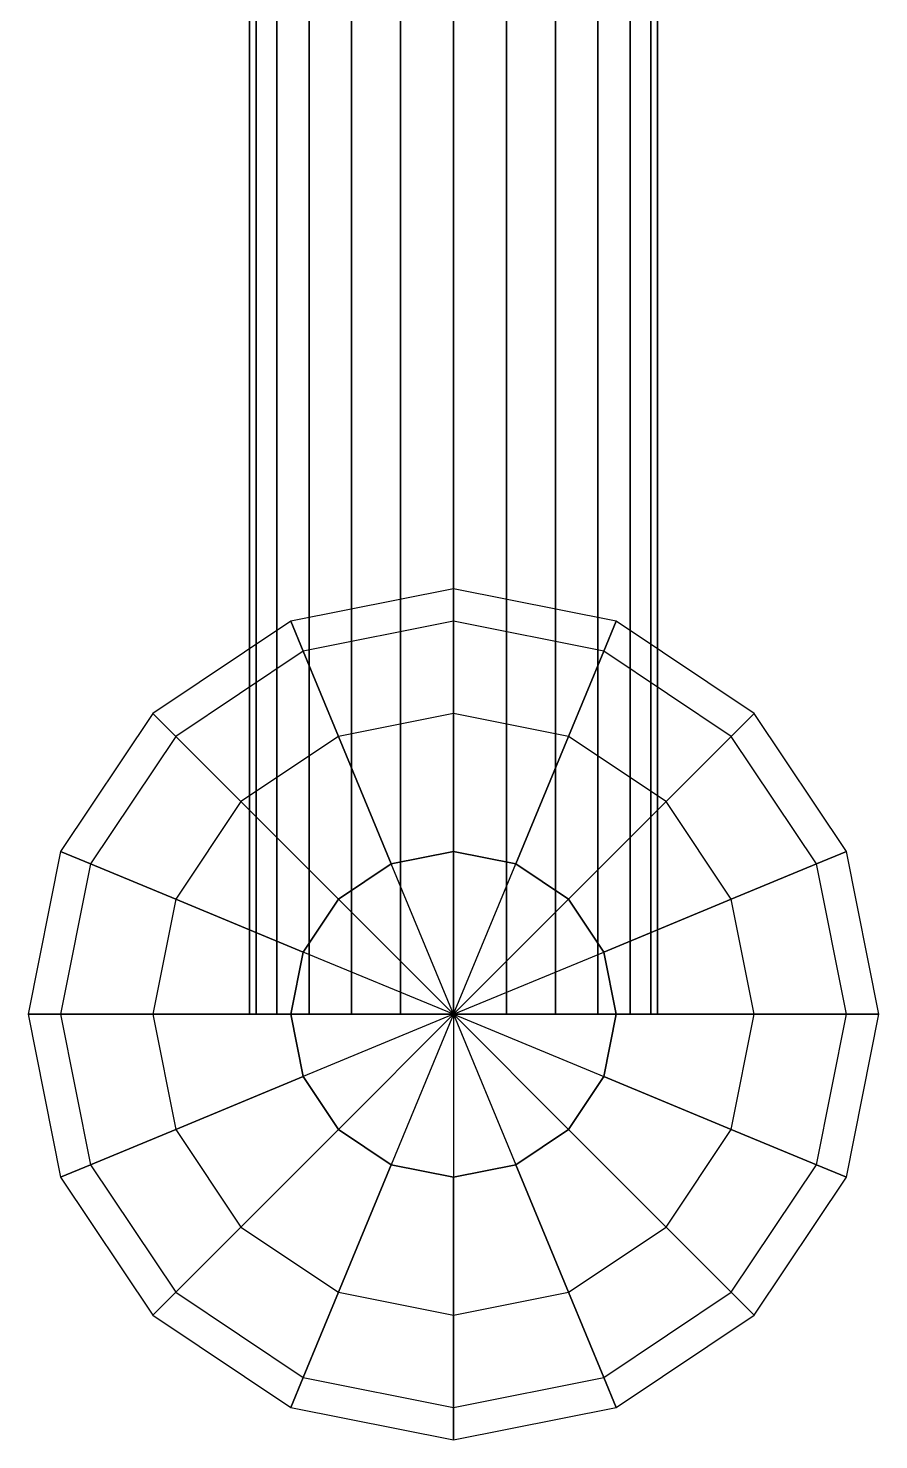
# Model space of a CAD drawing. Extents: x -2.33 to 2.33, y -2.65 to 2.65.
# Drawn here: x -0.25 to 0.25, y -2.65 to -1.821 of the extents above; entities that cross this region are included whole.
import ezdxf

# ---------------------------------------------------------------- set-up
doc = ezdxf.new("R2010")
doc.units = 0
doc.layers.add('L1', color=7, linetype='CONTINUOUS')

msp = doc.modelspace()

# ---------------------------------------------------------------- linework, layer by layer
at = {"layer": 'L1'}
for points in [[(-0.115911, -1.40001, 0.031058), (-0.12, -1.40001), (-0.12, -2.39999), (-0.115911, -2.39999, 0.031058)], [(-0.12, -1.40001), (-0.115911, -1.40001, -0.031058), (-0.115911, -2.39999, -0.031058), (-0.12, -2.39999)], [(-0.103923, -1.40001, 0.06), (-0.115911, -1.40001, 0.031058), (-0.115911, -2.39999, 0.031058), (-0.103923, -2.39999, 0.06)], [(-0.115911, -1.40001, -0.031058), (-0.103923, -1.40001, -0.06), (-0.103923, -2.39999, -0.06), (-0.115911, -2.39999, -0.031058)], [(-0.084853, -1.40001, 0.084853), (-0.103923, -1.40001, 0.06), (-0.103923, -2.39999, 0.06), (-0.084853, -2.39999, 0.084853)], [(-0.103923, -1.40001, -0.06), (-0.084853, -1.40001, -0.084853), (-0.084853, -2.39999, -0.084853), (-0.103923, -2.39999, -0.06)], [(-0.06, -1.40001, 0.103923), (-0.084853, -1.40001, 0.084853), (-0.084853, -2.39999, 0.084853), (-0.06, -2.39999, 0.103923)], [(-0.084853, -1.40001, -0.084853), (-0.06, -1.40001, -0.103923), (-0.06, -2.39999, -0.103923), (-0.084853, -2.39999, -0.084853)], [(-0.031058, -1.40001, 0.115911), (-0.06, -1.40001, 0.103923), (-0.06, -2.39999, 0.103923), (-0.031058, -2.39999, 0.115911)], [(-0.06, -1.40001, -0.103923), (-0.031058, -1.40001, -0.115911), (-0.031058, -2.39999, -0.115911), (-0.06, -2.39999, -0.103923)], [(0, -1.40001, 0.12), (-0.031058, -1.40001, 0.115911), (-0.031058, -2.39999, 0.115911), (0, -2.39999, 0.12)], [(-0.031058, -1.40001, -0.115911), (0, -1.40001, -0.12), (0, -2.39999, -0.12), (-0.031058, -2.39999, -0.115911)], [(0, -1.40001, -0.12), (0.031058, -1.40001, -0.115911), (0.031058, -2.39999, -0.115911), (0, -2.39999, -0.12)], [(0.031058, -1.40001, 0.115911), (0, -1.40001, 0.12), (0, -2.39999, 0.12), (0.031058, -2.39999, 0.115911)], [(0.031058, -1.40001, -0.115911), (0.06, -1.40001, -0.103923), (0.06, -2.39999, -0.103923), (0.031058, -2.39999, -0.115911)], [(0.06, -1.40001, 0.103923), (0.031058, -1.40001, 0.115911), (0.031058, -2.39999, 0.115911), (0.06, -2.39999, 0.103923)], [(0.06, -1.40001, -0.103923), (0.084853, -1.40001, -0.084853), (0.084853, -2.39999, -0.084853), (0.06, -2.39999, -0.103923)], [(0.084853, -1.40001, 0.084853), (0.06, -1.40001, 0.103923), (0.06, -2.39999, 0.103923), (0.084853, -2.39999, 0.084853)], [(0.084853, -1.40001, -0.084853), (0.103923, -1.40001, -0.06), (0.103923, -2.39999, -0.06), (0.084853, -2.39999, -0.084853)], [(0.103923, -1.40001, 0.06), (0.084853, -1.40001, 0.084853), (0.084853, -2.39999, 0.084853), (0.103923, -2.39999, 0.06)], [(0.103923, -1.40001, -0.06), (0.115911, -1.40001, -0.031058), (0.115911, -2.39999, -0.031058), (0.103923, -2.39999, -0.06)], [(0.115911, -1.40001, 0.031058), (0.103923, -1.40001, 0.06), (0.103923, -2.39999, 0.06), (0.115911, -2.39999, 0.031058)], [(0.115911, -1.40001, -0.031058), (0.12, -1.40001), (0.12, -2.39999), (0.115911, -2.39999, -0.031058)], [(0.12, -1.40001), (0.115911, -1.40001, 0.031058), (0.115911, -2.39999, 0.031058), (0.12, -2.39999)]]:
    msp.add_3dface(points, dxfattribs=at)
for points, invisible_edges in [([(0, -2.16903, 0.095671), (0, -2.15), (-0.095671, -2.16903)], 140), ([(0, -2.15), (-0.088388, -2.186612, -0.095671), (-0.095671, -2.16903)], 137), ([(0, -2.15), (0, -2.16903, -0.095671), (-0.088388, -2.186612, -0.095671)], 140), ([(0.088388, -2.186612, 0.095671), (0.095671, -2.16903), (0, -2.15)], 140), ([(0.088388, -2.186612, 0.095671), (0, -2.15), (0, -2.16903, 0.095671)], 137), ([(0.095671, -2.16903), (0, -2.16903, -0.095671), (0, -2.15)], 137), ([(-0.088388, -2.186612, 0.095671), (-0.095671, -2.16903), (-0.176777, -2.223223)], 140), ([(-0.095671, -2.16903), (-0.16332, -2.23668, -0.095671), (-0.176777, -2.223223)], 137), ([(-0.095671, -2.16903), (-0.088388, -2.186612, -0.095671), (-0.16332, -2.23668, -0.095671)], 140), ([(0, -2.16903, 0.095671), (-0.095671, -2.16903), (-0.088388, -2.186612, 0.095671)], 137), ([(0, -2.223223, 0.176777), (0, -2.16903, 0.095671), (-0.088388, -2.186612, 0.095671)], 140), ([(0, -2.16903, -0.095671), (-0.06765, -2.23668, -0.176777), (-0.088388, -2.186612, -0.095671)], 137), ([(0, -2.16903, -0.095671), (0, -2.223223, -0.176777), (-0.06765, -2.23668, -0.176777)], 140), ([(0.06765, -2.23668, 0.176777), (0.088388, -2.186612, 0.095671), (0, -2.16903, 0.095671)], 12), ([(0.06765, -2.23668, 0.176777), (0, -2.16903, 0.095671), (0, -2.223223, 0.176777)], 9), ([(0.095671, -2.16903), (0.088388, -2.186612, -0.095671), (0, -2.16903, -0.095671)], 140), ([(0.088388, -2.186612, -0.095671), (0, -2.223223, -0.176777), (0, -2.16903, -0.095671)], 137), ([(0.16332, -2.23668, 0.095671), (0.095671, -2.16903), (0.088388, -2.186612, 0.095671)], 9), ([(0.176777, -2.223223), (0.088388, -2.186612, -0.095671), (0.095671, -2.16903)], 137), ([(0.16332, -2.23668, 0.095671), (0.176777, -2.223223), (0.095671, -2.16903)], 12), ([(-0.088388, -2.186612, 0.095671), (-0.176777, -2.223223), (-0.16332, -2.23668, 0.095671)], 137), ([(-0.06765, -2.23668, 0.176777), (-0.088388, -2.186612, 0.095671), (-0.16332, -2.23668, 0.095671)], 140), ([(-0.088388, -2.186612, -0.095671), (-0.125, -2.275, -0.176777), (-0.16332, -2.23668, -0.095671)], 137), ([(-0.088388, -2.186612, -0.095671), (-0.06765, -2.23668, -0.176777), (-0.125, -2.275, -0.176777)], 140), ([(0, -2.223223, 0.176777), (-0.088388, -2.186612, 0.095671), (-0.06765, -2.23668, 0.176777)], 137), ([(0.088388, -2.186612, -0.095671), (0.06765, -2.23668, -0.176777), (0, -2.223223, -0.176777)], 140), ([(0.125, -2.275, 0.176777), (0.088388, -2.186612, 0.095671), (0.06765, -2.23668, 0.176777)], 9), ([(0.16332, -2.23668, -0.095671), (0.06765, -2.23668, -0.176777), (0.088388, -2.186612, -0.095671)], 137), ([(0.125, -2.275, 0.176777), (0.16332, -2.23668, 0.095671), (0.088388, -2.186612, 0.095671)], 12), ([(0.176777, -2.223223), (0.16332, -2.23668, -0.095671), (0.088388, -2.186612, -0.095671)], 140), ([(-0.16332, -2.23668, 0.095671), (-0.176777, -2.223223), (-0.23097, -2.304329)], 140), ([(-0.176777, -2.223223), (-0.213388, -2.311612, -0.095671), (-0.23097, -2.304329)], 137), ([(-0.176777, -2.223223), (-0.16332, -2.23668, -0.095671), (-0.213388, -2.311612, -0.095671)], 140), ([(0, -2.304329, 0.23097), (0, -2.223223, 0.176777), (-0.06765, -2.23668, 0.176777)], 12), ([(0, -2.223223, -0.176777), (-0.036612, -2.311612, -0.23097), (-0.06765, -2.23668, -0.176777)], 137), ([(0, -2.223223, -0.176777), (0, -2.304329, -0.23097), (-0.036612, -2.311612, -0.23097)], 140), ([(0.036612, -2.311612, 0.23097), (0.06765, -2.23668, 0.176777), (0, -2.223223, 0.176777)], 12), ([(0.036612, -2.311612, 0.23097), (0, -2.223223, 0.176777), (0, -2.304329, 0.23097)], 9), ([(0.06765, -2.23668, -0.176777), (0, -2.304329, -0.23097), (0, -2.223223, -0.176777)], 137), ([(0.213388, -2.311612, 0.095671), (0.176777, -2.223223), (0.16332, -2.23668, 0.095671)], 9), ([(0.23097, -2.304329), (0.16332, -2.23668, -0.095671), (0.176777, -2.223223)], 9), ([(0.213388, -2.311612, 0.095671), (0.23097, -2.304329), (0.176777, -2.223223)], 12), ([(-0.16332, -2.23668, 0.095671), (-0.23097, -2.304329), (-0.213388, -2.311612, 0.095671)], 137), ([(-0.125, -2.275, 0.176777), (-0.16332, -2.23668, 0.095671), (-0.213388, -2.311612, 0.095671)], 140), ([(-0.16332, -2.23668, -0.095671), (-0.16332, -2.33235, -0.176777), (-0.213388, -2.311612, -0.095671)], 137), ([(-0.06765, -2.23668, 0.176777), (-0.16332, -2.23668, 0.095671), (-0.125, -2.275, 0.176777)], 137), ([(-0.16332, -2.23668, -0.095671), (-0.125, -2.275, -0.176777), (-0.16332, -2.33235, -0.176777)], 140), ([(-0.036612, -2.311612, 0.23097), (-0.06765, -2.23668, 0.176777), (-0.125, -2.275, 0.176777)], 12), ([(-0.06765, -2.23668, -0.176777), (-0.06765, -2.33235, -0.23097), (-0.125, -2.275, -0.176777)], 137), ([(0, -2.304329, 0.23097), (-0.06765, -2.23668, 0.176777), (-0.036612, -2.311612, 0.23097)], 9), ([(-0.06765, -2.23668, -0.176777), (-0.036612, -2.311612, -0.23097), (-0.06765, -2.33235, -0.23097)], 140), ([(0.06765, -2.23668, -0.176777), (0.036612, -2.311612, -0.23097), (0, -2.304329, -0.23097)], 140), ([(0.06765, -2.33235, 0.23097), (0.06765, -2.23668, 0.176777), (0.036612, -2.311612, 0.23097)], 9), ([(0.125, -2.275, -0.176777), (0.036612, -2.311612, -0.23097), (0.06765, -2.23668, -0.176777)], 137), ([(0.06765, -2.33235, 0.23097), (0.125, -2.275, 0.176777), (0.06765, -2.23668, 0.176777)], 12), ([(0.16332, -2.23668, -0.095671), (0.125, -2.275, -0.176777), (0.06765, -2.23668, -0.176777)], 140), ([(0.16332, -2.33235, 0.176777), (0.16332, -2.23668, 0.095671), (0.125, -2.275, 0.176777)], 9), ([(0.213388, -2.311612, -0.095671), (0.125, -2.275, -0.176777), (0.16332, -2.23668, -0.095671)], 137), ([(0.16332, -2.33235, 0.176777), (0.213388, -2.311612, 0.095671), (0.16332, -2.23668, 0.095671)], 12), ([(0.23097, -2.304329), (0.213388, -2.311612, -0.095671), (0.16332, -2.23668, -0.095671)], 12), ([(-0.125, -2.275, 0.176777), (-0.213388, -2.311612, 0.095671), (-0.16332, -2.33235, 0.176777)], 137), ([(-0.06765, -2.33235, 0.23097), (-0.125, -2.275, 0.176777), (-0.16332, -2.33235, 0.176777)], 12), ([(-0.125, -2.275, -0.176777), (-0.088388, -2.363389, -0.23097), (-0.16332, -2.33235, -0.176777)], 137), ([(-0.036612, -2.311612, 0.23097), (-0.125, -2.275, 0.176777), (-0.06765, -2.33235, 0.23097)], 9), ([(-0.125, -2.275, -0.176777), (-0.06765, -2.33235, -0.23097), (-0.088388, -2.363389, -0.23097)], 140), ([(0.125, -2.275, -0.176777), (0.06765, -2.33235, -0.23097), (0.036612, -2.311612, -0.23097)], 140), ([(0.088388, -2.363389, 0.23097), (0.125, -2.275, 0.176777), (0.06765, -2.33235, 0.23097)], 9), ([(0.16332, -2.33235, -0.176777), (0.06765, -2.33235, -0.23097), (0.125, -2.275, -0.176777)], 137), ([(0.088388, -2.363389, 0.23097), (0.16332, -2.33235, 0.176777), (0.125, -2.275, 0.176777)], 12), ([(0.213388, -2.311612, -0.095671), (0.16332, -2.33235, -0.176777), (0.125, -2.275, -0.176777)], 140), ([(-0.213388, -2.311612, 0.095671), (-0.23097, -2.304329), (-0.25, -2.4)], 140), ([(-0.23097, -2.304329), (-0.23097, -2.4, -0.095671), (-0.25, -2.4)], 137), ([(-0.23097, -2.304329), (-0.213388, -2.311612, -0.095671), (-0.23097, -2.4, -0.095671)], 140), ([(0, -2.4, 0.25), (0, -2.304329, 0.23097), (-0.036612, -2.311612, 0.23097)], 8), ([(0, -2.4, -0.25), (-0.036612, -2.311612, -0.23097), (0, -2.304329, -0.23097)], 136), ([(0, -2.4, 0.25), (0.036612, -2.311612, 0.23097), (0, -2.304329, 0.23097)], 8), ([(0, -2.4, -0.25), (0, -2.304329, -0.23097), (0.036612, -2.311612, -0.23097)], 136), ([(0.23097, -2.4, 0.095671), (0.23097, -2.304329), (0.213388, -2.311612, 0.095671)], 9), ([(0.25, -2.4), (0.213388, -2.311612, -0.095671), (0.23097, -2.304329)], 9), ([(0.23097, -2.4, 0.095671), (0.25, -2.4), (0.23097, -2.304329)], 12), ([(-0.213388, -2.311612, 0.095671), (-0.25, -2.4), (-0.23097, -2.4, 0.095671)], 137), ([(-0.16332, -2.33235, 0.176777), (-0.213388, -2.311612, 0.095671), (-0.23097, -2.4, 0.095671)], 140), ([(-0.213388, -2.311612, -0.095671), (-0.176777, -2.4, -0.176777), (-0.23097, -2.4, -0.095671)], 137), ([(-0.213388, -2.311612, -0.095671), (-0.16332, -2.33235, -0.176777), (-0.176777, -2.4, -0.176777)], 140), ([(0, -2.4, 0.25), (-0.036612, -2.311612, 0.23097), (-0.06765, -2.33235, 0.23097)], 8), ([(0, -2.4, -0.25), (-0.06765, -2.33235, -0.23097), (-0.036612, -2.311612, -0.23097)], 136), ([(0, -2.4, 0.25), (0.06765, -2.33235, 0.23097), (0.036612, -2.311612, 0.23097)], 8), ([(0, -2.4, -0.25), (0.036612, -2.311612, -0.23097), (0.06765, -2.33235, -0.23097)], 136), ([(0.176777, -2.4, 0.176777), (0.213388, -2.311612, 0.095671), (0.16332, -2.33235, 0.176777)], 9), ([(0.23097, -2.4, -0.095671), (0.16332, -2.33235, -0.176777), (0.213388, -2.311612, -0.095671)], 137), ([(0.176777, -2.4, 0.176777), (0.23097, -2.4, 0.095671), (0.213388, -2.311612, 0.095671)], 12), ([(0.25, -2.4), (0.23097, -2.4, -0.095671), (0.213388, -2.311612, -0.095671)], 12), ([(-0.16332, -2.33235, 0.176777), (-0.23097, -2.4, 0.095671), (-0.176777, -2.4, 0.176777)], 137), ([(-0.088388, -2.363389, 0.23097), (-0.16332, -2.33235, 0.176777), (-0.176777, -2.4, 0.176777)], 12), ([(-0.16332, -2.33235, -0.176777), (-0.095671, -2.4, -0.23097), (-0.176777, -2.4, -0.176777)], 137), ([(-0.06765, -2.33235, 0.23097), (-0.16332, -2.33235, 0.176777), (-0.088388, -2.363389, 0.23097)], 9), ([(-0.16332, -2.33235, -0.176777), (-0.088388, -2.363389, -0.23097), (-0.095671, -2.4, -0.23097)], 140), ([(0, -2.4, 0.25), (-0.06765, -2.33235, 0.23097), (-0.088388, -2.363389, 0.23097)], 8), ([(0, -2.4, -0.25), (-0.088388, -2.363389, -0.23097), (-0.06765, -2.33235, -0.23097)], 136), ([(0, -2.4, 0.25), (0.088388, -2.363389, 0.23097), (0.06765, -2.33235, 0.23097)], 8), ([(0, -2.4, -0.25), (0.06765, -2.33235, -0.23097), (0.088388, -2.363389, -0.23097)], 136), ([(0.16332, -2.33235, -0.176777), (0.088388, -2.363389, -0.23097), (0.06765, -2.33235, -0.23097)], 140), ([(0.095671, -2.4, 0.23097), (0.16332, -2.33235, 0.176777), (0.088388, -2.363389, 0.23097)], 9), ([(0.176777, -2.4, -0.176777), (0.088388, -2.363389, -0.23097), (0.16332, -2.33235, -0.176777)], 137), ([(0.095671, -2.4, 0.23097), (0.176777, -2.4, 0.176777), (0.16332, -2.33235, 0.176777)], 12), ([(0.23097, -2.4, -0.095671), (0.176777, -2.4, -0.176777), (0.16332, -2.33235, -0.176777)], 140), ([(-0.088388, -2.363389, 0.23097), (-0.176777, -2.4, 0.176777), (-0.095671, -2.4, 0.23097)], 9), ([(0, -2.4, 0.25), (-0.088388, -2.363389, 0.23097), (-0.095671, -2.4, 0.23097)], 8), ([(0, -2.4, -0.25), (-0.095671, -2.4, -0.23097), (-0.088388, -2.363389, -0.23097)], 136), ([(0, -2.4, 0.25), (0.095671, -2.4, 0.23097), (0.088388, -2.363389, 0.23097)], 8), ([(0, -2.4, -0.25), (0.088388, -2.363389, -0.23097), (0.095671, -2.4, -0.23097)], 136), ([(0.176777, -2.4, -0.176777), (0.095671, -2.4, -0.23097), (0.088388, -2.363389, -0.23097)], 140), ([(-0.23097, -2.4, 0.095671), (-0.25, -2.4), (-0.23097, -2.495671)], 140), ([(-0.25, -2.4), (-0.23097, -2.4, -0.095671), (-0.213388, -2.488388, -0.095671)], 140), ([(-0.25, -2.4), (-0.213388, -2.488388, -0.095671), (-0.23097, -2.495671)], 137), ([(-0.176777, -2.4, 0.176777), (-0.23097, -2.4, 0.095671), (-0.213388, -2.488388, 0.095671)], 12), ([(-0.23097, -2.4, 0.095671), (-0.23097, -2.495671), (-0.213388, -2.488388, 0.095671)], 137), ([(-0.23097, -2.4, -0.095671), (-0.176777, -2.4, -0.176777), (-0.16332, -2.467649, -0.176777)], 140), ([(-0.23097, -2.4, -0.095671), (-0.16332, -2.467649, -0.176777), (-0.213388, -2.488388, -0.095671)], 137), ([(-0.176777, -2.4, 0.176777), (-0.213388, -2.488388, 0.095671), (-0.16332, -2.467649, 0.176777)], 9), ([(-0.095671, -2.4, 0.23097), (-0.176777, -2.4, 0.176777), (-0.16332, -2.467649, 0.176777)], 12), ([(-0.176777, -2.4, -0.176777), (-0.095671, -2.4, -0.23097), (-0.088388, -2.436612, -0.23097)], 140), ([(-0.176777, -2.4, -0.176777), (-0.088388, -2.436612, -0.23097), (-0.16332, -2.467649, -0.176777)], 137), ([(-0.095671, -2.4, 0.23097), (-0.16332, -2.467649, 0.176777), (-0.088388, -2.436612, 0.23097)], 9), ([(0, -2.39999), (-0.115911, -2.39999, 0.031058), (-0.12, -2.39999)], 15), ([(0, -2.39999), (-0.12, -2.39999), (-0.115911, -2.39999, -0.031058)], 15), ([(0, -2.39999), (-0.103923, -2.39999, 0.06), (-0.115911, -2.39999, 0.031058)], 15), ([(0, -2.39999), (-0.115911, -2.39999, -0.031058), (-0.103923, -2.39999, -0.06)], 15), ([(0, -2.39999), (-0.084853, -2.39999, 0.084853), (-0.103923, -2.39999, 0.06)], 15), ([(0, -2.39999), (-0.103923, -2.39999, -0.06), (-0.084853, -2.39999, -0.084853)], 15), ([(0, -2.4, 0.25), (-0.095671, -2.4, 0.23097), (-0.088388, -2.436612, 0.23097)], 8), ([(0, -2.4, -0.25), (-0.088388, -2.436612, -0.23097), (-0.095671, -2.4, -0.23097)], 136), ([(0, -2.4, 0.25), (-0.088388, -2.436612, 0.23097), (-0.06765, -2.46765, 0.23097)], 8), ([(0, -2.4, -0.25), (-0.06765, -2.46765, -0.23097), (-0.088388, -2.436612, -0.23097)], 136), ([(0, -2.39999), (-0.06, -2.39999, 0.103923), (-0.084853, -2.39999, 0.084853)], 15), ([(0, -2.39999), (-0.084853, -2.39999, -0.084853), (-0.06, -2.39999, -0.103923)], 15), ([(0, -2.4, 0.25), (-0.06765, -2.46765, 0.23097), (-0.036612, -2.488389, 0.23097)], 8), ([(0, -2.4, -0.25), (-0.036612, -2.488389, -0.23097), (-0.06765, -2.46765, -0.23097)], 136), ([(0, -2.39999), (-0.031058, -2.39999, 0.115911), (-0.06, -2.39999, 0.103923)], 15), ([(0, -2.39999), (-0.06, -2.39999, -0.103923), (-0.031058, -2.39999, -0.115911)], 15), ([(0, -2.4, 0.25), (-0.036612, -2.488389, 0.23097), (0, -2.495671, 0.23097)], 8), ([(0, -2.4, -0.25), (0, -2.495671, -0.23097), (-0.036612, -2.488389, -0.23097)], 136), ([(0, -2.39999), (0, -2.39999, 0.12), (-0.031058, -2.39999, 0.115911)], 15), ([(0, -2.39999), (-0.031058, -2.39999, -0.115911), (0, -2.39999, -0.12)], 15), ([(0, -2.39999), (0, -2.39999, -0.12), (0.031058, -2.39999, -0.115911)], 15), ([(0, -2.39999), (0.031058, -2.39999, -0.115911), (0.06, -2.39999, -0.103923)], 15), ([(0, -2.39999), (0.06, -2.39999, -0.103923), (0.084853, -2.39999, -0.084853)], 15), ([(0, -2.39999), (0.084853, -2.39999, -0.084853), (0.103923, -2.39999, -0.06)], 15), ([(0, -2.39999), (0.103923, -2.39999, -0.06), (0.115911, -2.39999, -0.031058)], 15), ([(0, -2.39999), (0.115911, -2.39999, -0.031058), (0.12, -2.39999)], 15), ([(0, -2.39999), (0.12, -2.39999), (0.115911, -2.39999, 0.031058)], 15), ([(0, -2.39999), (0.115911, -2.39999, 0.031058), (0.103923, -2.39999, 0.06)], 15), ([(0, -2.39999), (0.103923, -2.39999, 0.06), (0.084853, -2.39999, 0.084853)], 15), ([(0, -2.39999), (0.084853, -2.39999, 0.084853), (0.06, -2.39999, 0.103923)], 15), ([(0, -2.39999), (0.06, -2.39999, 0.103923), (0.031058, -2.39999, 0.115911)], 15), ([(0, -2.39999), (0.031058, -2.39999, 0.115911), (0, -2.39999, 0.12)], 15), ([(0, -2.4, 0.25), (0, -2.495671, 0.23097), (0.036612, -2.488389, 0.23097)], 8), ([(0, -2.4, 0.25), (0.036612, -2.488389, 0.23097), (0.06765, -2.46765, 0.23097)], 8), ([(0, -2.4, 0.25), (0.06765, -2.46765, 0.23097), (0.088388, -2.436612, 0.23097)], 8), ([(0, -2.4, 0.25), (0.088388, -2.436612, 0.23097), (0.095671, -2.4, 0.23097)], 8), ([(0, -2.4, -0.25), (0.036612, -2.488389, -0.23097), (0, -2.495671, -0.23097)], 136), ([(0, -2.4, -0.25), (0.06765, -2.46765, -0.23097), (0.036612, -2.488389, -0.23097)], 136), ([(0, -2.4, -0.25), (0.088388, -2.436612, -0.23097), (0.06765, -2.46765, -0.23097)], 136), ([(0, -2.4, -0.25), (0.095671, -2.4, -0.23097), (0.088388, -2.436612, -0.23097)], 136), ([(0.088388, -2.436612, 0.23097), (0.16332, -2.467649, 0.176777), (0.176777, -2.4, 0.176777)], 12), ([(0.088388, -2.436612, 0.23097), (0.176777, -2.4, 0.176777), (0.095671, -2.4, 0.23097)], 9), ([(0.16332, -2.467649, -0.176777), (0.088388, -2.436612, -0.23097), (0.095671, -2.4, -0.23097)], 140), ([(0.16332, -2.467649, -0.176777), (0.095671, -2.4, -0.23097), (0.176777, -2.4, -0.176777)], 137), ([(0.16332, -2.467649, 0.176777), (0.213388, -2.488388, 0.095671), (0.23097, -2.4, 0.095671)], 12), ([(0.16332, -2.467649, 0.176777), (0.23097, -2.4, 0.095671), (0.176777, -2.4, 0.176777)], 9), ([(0.213388, -2.488388, -0.095671), (0.16332, -2.467649, -0.176777), (0.176777, -2.4, -0.176777)], 12), ([(0.213388, -2.488388, -0.095671), (0.176777, -2.4, -0.176777), (0.23097, -2.4, -0.095671)], 9), ([(0.213388, -2.488388, 0.095671), (0.23097, -2.495671), (0.25, -2.4)], 12), ([(0.213388, -2.488388, 0.095671), (0.25, -2.4), (0.23097, -2.4, 0.095671)], 9), ([(0.23097, -2.495671), (0.213388, -2.488388, -0.095671), (0.23097, -2.4, -0.095671)], 12), ([(0.23097, -2.495671), (0.23097, -2.4, -0.095671), (0.25, -2.4)], 9), ([(-0.088388, -2.436612, 0.23097), (-0.16332, -2.467649, 0.176777), (-0.125, -2.525, 0.176777)], 12), ([(-0.16332, -2.467649, -0.176777), (-0.088388, -2.436612, -0.23097), (-0.06765, -2.46765, -0.23097)], 140), ([(-0.088388, -2.436612, 0.23097), (-0.125, -2.525, 0.176777), (-0.06765, -2.46765, 0.23097)], 9), ([(0.06765, -2.46765, 0.23097), (0.16332, -2.467649, 0.176777), (0.088388, -2.436612, 0.23097)], 9), ([(0.125, -2.525, -0.176777), (0.06765, -2.46765, -0.23097), (0.088388, -2.436612, -0.23097)], 140), ([(0.125, -2.525, -0.176777), (0.088388, -2.436612, -0.23097), (0.16332, -2.467649, -0.176777)], 137), ([(-0.16332, -2.467649, 0.176777), (-0.213388, -2.488388, 0.095671), (-0.16332, -2.56332, 0.095671)], 12), ([(-0.213388, -2.488388, -0.095671), (-0.16332, -2.467649, -0.176777), (-0.125, -2.525, -0.176777)], 140), ([(-0.16332, -2.467649, 0.176777), (-0.16332, -2.56332, 0.095671), (-0.125, -2.525, 0.176777)], 9), ([(-0.16332, -2.467649, -0.176777), (-0.06765, -2.46765, -0.23097), (-0.125, -2.525, -0.176777)], 137), ([(-0.06765, -2.46765, 0.23097), (-0.125, -2.525, 0.176777), (-0.06765, -2.56332, 0.176777)], 12), ([(-0.125, -2.525, -0.176777), (-0.06765, -2.46765, -0.23097), (-0.036612, -2.488389, -0.23097)], 140), ([(-0.06765, -2.46765, 0.23097), (-0.06765, -2.56332, 0.176777), (-0.036612, -2.488389, 0.23097)], 9), ([(0.036612, -2.488389, 0.23097), (0.125, -2.525, 0.176777), (0.06765, -2.46765, 0.23097)], 9), ([(0.06765, -2.56332, -0.176777), (0.036612, -2.488389, -0.23097), (0.06765, -2.46765, -0.23097)], 140), ([(0.06765, -2.46765, 0.23097), (0.125, -2.525, 0.176777), (0.16332, -2.467649, 0.176777)], 12), ([(0.06765, -2.56332, -0.176777), (0.06765, -2.46765, -0.23097), (0.125, -2.525, -0.176777)], 137), ([(0.125, -2.525, 0.176777), (0.213388, -2.488388, 0.095671), (0.16332, -2.467649, 0.176777)], 9), ([(0.16332, -2.56332, -0.095671), (0.125, -2.525, -0.176777), (0.16332, -2.467649, -0.176777)], 12), ([(0.16332, -2.56332, -0.095671), (0.16332, -2.467649, -0.176777), (0.213388, -2.488388, -0.095671)], 9), ([(-0.213388, -2.488388, 0.095671), (-0.23097, -2.495671), (-0.176777, -2.576777)], 12), ([(-0.23097, -2.495671), (-0.213388, -2.488388, -0.095671), (-0.16332, -2.56332, -0.095671)], 140), ([(-0.23097, -2.495671), (-0.16332, -2.56332, -0.095671), (-0.176777, -2.576777)], 137), ([(-0.213388, -2.488388, 0.095671), (-0.176777, -2.576777), (-0.16332, -2.56332, 0.095671)], 9), ([(-0.213388, -2.488388, -0.095671), (-0.125, -2.525, -0.176777), (-0.16332, -2.56332, -0.095671)], 137), ([(-0.125, -2.525, -0.176777), (-0.036612, -2.488389, -0.23097), (-0.06765, -2.56332, -0.176777)], 137), ([(-0.036612, -2.488389, 0.23097), (-0.06765, -2.56332, 0.176777), (0, -2.576777, 0.176777)], 12), ([(-0.06765, -2.56332, -0.176777), (-0.036612, -2.488389, -0.23097), (0, -2.495671, -0.23097)], 140), ([(-0.06765, -2.56332, -0.176777), (0, -2.495671, -0.23097), (0, -2.576777, -0.176777)], 137), ([(-0.036612, -2.488389, 0.23097), (0, -2.576777, 0.176777), (0, -2.495671, 0.23097)], 9), ([(0, -2.495671, 0.23097), (0.06765, -2.56332, 0.176777), (0.036612, -2.488389, 0.23097)], 9), ([(0, -2.576777, -0.176777), (0, -2.495671, -0.23097), (0.036612, -2.488389, -0.23097)], 140), ([(0, -2.576777, -0.176777), (0.036612, -2.488389, -0.23097), (0.06765, -2.56332, -0.176777)], 137), ([(0, -2.495671, 0.23097), (0, -2.576777, 0.176777), (0.06765, -2.56332, 0.176777)], 12), ([(0.036612, -2.488389, 0.23097), (0.06765, -2.56332, 0.176777), (0.125, -2.525, 0.176777)], 12), ([(0.125, -2.525, 0.176777), (0.16332, -2.56332, 0.095671), (0.213388, -2.488388, 0.095671)], 12), ([(0.16332, -2.56332, 0.095671), (0.23097, -2.495671), (0.213388, -2.488388, 0.095671)], 9), ([(0.176777, -2.576777), (0.16332, -2.56332, -0.095671), (0.213388, -2.488388, -0.095671)], 12), ([(0.16332, -2.56332, 0.095671), (0.176777, -2.576777), (0.23097, -2.495671)], 12), ([(0.176777, -2.576777), (0.213388, -2.488388, -0.095671), (0.23097, -2.495671)], 9), ([(-0.125, -2.525, 0.176777), (-0.16332, -2.56332, 0.095671), (-0.088388, -2.613389, 0.095671)], 12), ([(-0.16332, -2.56332, -0.095671), (-0.125, -2.525, -0.176777), (-0.06765, -2.56332, -0.176777)], 140), ([(-0.125, -2.525, 0.176777), (-0.088388, -2.613389, 0.095671), (-0.06765, -2.56332, 0.176777)], 9), ([(0.06765, -2.56332, 0.176777), (0.16332, -2.56332, 0.095671), (0.125, -2.525, 0.176777)], 9), ([(0.088388, -2.613389, -0.095671), (0.06765, -2.56332, -0.176777), (0.125, -2.525, -0.176777)], 12), ([(0.088388, -2.613389, -0.095671), (0.125, -2.525, -0.176777), (0.16332, -2.56332, -0.095671)], 9), ([(-0.16332, -2.56332, 0.095671), (-0.176777, -2.576777), (-0.095671, -2.63097)], 12), ([(-0.176777, -2.576777), (-0.16332, -2.56332, -0.095671), (-0.088388, -2.613389, -0.095671)], 12), ([(-0.16332, -2.56332, 0.095671), (-0.095671, -2.63097), (-0.088388, -2.613389, 0.095671)], 9), ([(-0.16332, -2.56332, -0.095671), (-0.06765, -2.56332, -0.176777), (-0.088388, -2.613389, -0.095671)], 137), ([(-0.06765, -2.56332, 0.176777), (-0.088388, -2.613389, 0.095671), (0, -2.63097, 0.095671)], 12), ([(-0.088388, -2.613389, -0.095671), (-0.06765, -2.56332, -0.176777), (0, -2.576777, -0.176777)], 140), ([(-0.06765, -2.56332, 0.176777), (0, -2.63097, 0.095671), (0, -2.576777, 0.176777)], 9), ([(0, -2.576777, 0.176777), (0.088388, -2.613389, 0.095671), (0.06765, -2.56332, 0.176777)], 9), ([(0, -2.63097, -0.095671), (0, -2.576777, -0.176777), (0.06765, -2.56332, -0.176777)], 12), ([(0, -2.63097, -0.095671), (0.06765, -2.56332, -0.176777), (0.088388, -2.613389, -0.095671)], 9), ([(0.06765, -2.56332, 0.176777), (0.088388, -2.613389, 0.095671), (0.16332, -2.56332, 0.095671)], 12), ([(0.088388, -2.613389, 0.095671), (0.176777, -2.576777), (0.16332, -2.56332, 0.095671)], 9), ([(0.095671, -2.63097), (0.088388, -2.613389, -0.095671), (0.16332, -2.56332, -0.095671)], 12), ([(0.095671, -2.63097), (0.16332, -2.56332, -0.095671), (0.176777, -2.576777)], 9), ([(-0.176777, -2.576777), (-0.088388, -2.613389, -0.095671), (-0.095671, -2.63097)], 9), ([(-0.088388, -2.613389, -0.095671), (0, -2.576777, -0.176777), (0, -2.63097, -0.095671)], 137), ([(0, -2.576777, 0.176777), (0, -2.63097, 0.095671), (0.088388, -2.613389, 0.095671)], 12), ([(0.088388, -2.613389, 0.095671), (0.095671, -2.63097), (0.176777, -2.576777)], 12), ([(-0.088388, -2.613389, 0.095671), (-0.095671, -2.63097), (0, -2.65)], 12), ([(-0.095671, -2.63097), (-0.088388, -2.613389, -0.095671), (0, -2.63097, -0.095671)], 12), ([(-0.088388, -2.613389, 0.095671), (0, -2.65), (0, -2.63097, 0.095671)], 9), ([(0, -2.63097, 0.095671), (0.095671, -2.63097), (0.088388, -2.613389, 0.095671)], 9), ([(0, -2.65), (0, -2.63097, -0.095671), (0.088388, -2.613389, -0.095671)], 12), ([(0, -2.65), (0.088388, -2.613389, -0.095671), (0.095671, -2.63097)], 9), ([(-0.095671, -2.63097), (0, -2.63097, -0.095671), (0, -2.65)], 9), ([(0, -2.63097, 0.095671), (0, -2.65), (0.095671, -2.63097)], 12)]:
    msp.add_3dface(points, dxfattribs=dict(at, invisible_edges=invisible_edges))

doc.saveas('drawing.dxf')
